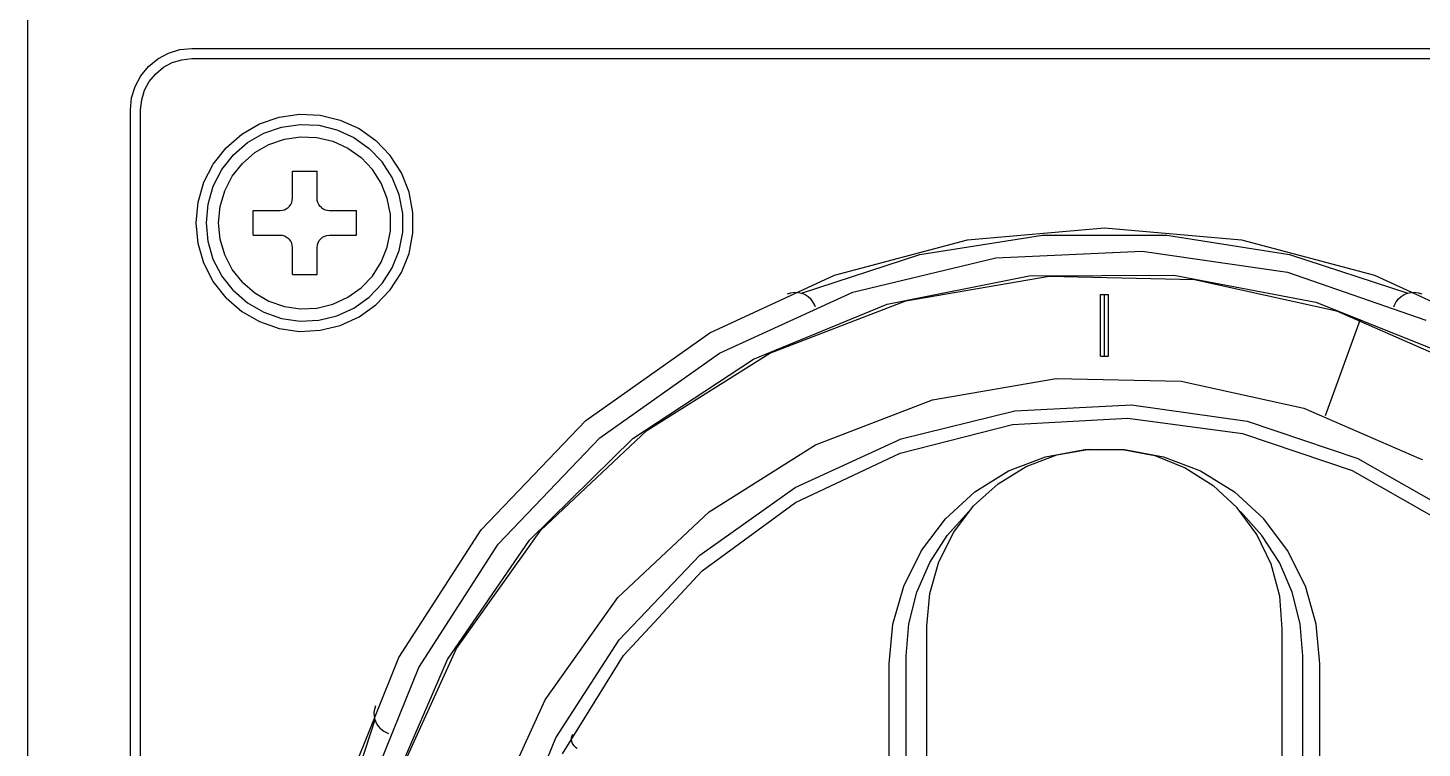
# Model space of a CAD drawing. Extents: x 431547 to 432141, y 118589 to 119430.
# Drawn here: x 431620.75 to 431621.794, y 119097.865 to 119098.404 of the extents above; entities that cross this region are included whole.
import ezdxf

# ---------------------------------------------------------------- set-up
doc = ezdxf.new("R2010")
doc.units = 0
doc.header["$LTSCALE"] = 300
doc.header["$MEASUREMENT"] = 0
doc.layers.add('1', color=7, linetype='CONTINUOUS')

msp = doc.modelspace()

# ---------------------------------------------------------------- linework, layer by layer
at = {"layer": '1'}
for p, q in [((431620.75, 119096.8991), (431620.75, 119098.4192)), ((431620.8552, 119098.385), (431620.8638, 119098.3877)), ((431620.8638, 119098.3877), (431620.8728, 119098.3885)), ((431620.8728, 119098.3885), (431622.2394, 119098.3885)), ((431620.8402, 119098.375), (431620.8472, 119098.3808)), ((431620.8472, 119098.3808), (431620.8552, 119098.385)), ((431620.8515, 119098.3744), (431620.8581, 119098.3779)), ((431620.8581, 119098.3779), (431620.8653, 119098.3801)), ((431620.8653, 119098.3801), (431620.8728, 119098.3809)), ((431620.8728, 119098.3809), (431622.2394, 119098.3809)), ((431620.8303, 119098.3601), (431620.8345, 119098.3681)), ((431620.8345, 119098.3681), (431620.8402, 119098.375)), ((431620.8409, 119098.3638), (431620.8457, 119098.3696)), ((431620.8457, 119098.3696), (431620.8515, 119098.3744)), ((431620.8276, 119098.3515), (431620.8303, 119098.3601)), ((431620.8352, 119098.35), (431620.8373, 119098.3572)), ((431620.8373, 119098.3572), (431620.8409, 119098.3638)), ((431620.8267, 119098.3425), (431620.8276, 119098.3515)), ((431620.8344, 119098.3425), (431620.8352, 119098.35)), ((431620.8267, 119096.9758), (431620.8267, 119098.3425)), ((431620.8344, 119096.9758), (431620.8344, 119098.3425)), ((431620.9235, 119098.332), (431620.9381, 119098.3371)), ((431620.9381, 119098.3371), (431620.9534, 119098.3393)), ((431620.9534, 119098.3393), (431620.9688, 119098.3386)), ((431620.9688, 119098.3386), (431620.9839, 119098.3349)), ((431620.9839, 119098.3349), (431620.998, 119098.3285)), ((431620.8984, 119098.3142), (431620.9101, 119098.3243)), ((431620.9101, 119098.3243), (431620.9235, 119098.332)), ((431620.9145, 119098.3181), (431620.9266, 119098.3251)), ((431620.9266, 119098.3251), (431620.9399, 119098.3296)), ((431620.9399, 119098.3296), (431620.9538, 119098.3316)), ((431620.9538, 119098.3316), (431620.9678, 119098.331)), ((431620.9678, 119098.331), (431620.9814, 119098.3277)), ((431620.9814, 119098.3277), (431620.9941, 119098.3218)), ((431620.998, 119098.3285), (431621.0106, 119098.3195)), ((431620.8888, 119098.302), (431620.8984, 119098.3142)), ((431620.9039, 119098.3089), (431620.9145, 119098.3181)), ((431620.9199, 119098.3105), (431620.9305, 119098.3167)), ((431620.9305, 119098.3167), (431620.9421, 119098.3207)), ((431620.9421, 119098.3207), (431620.9542, 119098.3224)), ((431620.9542, 119098.3224), (431620.9664, 119098.3219)), ((431620.9664, 119098.3219), (431620.9784, 119098.319)), ((431620.9784, 119098.319), (431620.9895, 119098.3139)), ((431620.9895, 119098.3139), (431620.9995, 119098.3068)), ((431620.9941, 119098.3218), (431621.0055, 119098.3137)), ((431621.0152, 119098.3036), (431621.0055, 119098.3137)), ((431621.0212, 119098.3083), (431621.0106, 119098.3195)), ((431620.8953, 119098.2979), (431620.9039, 119098.3089)), ((431620.903, 119098.2929), (431620.9106, 119098.3025)), ((431620.9106, 119098.3025), (431620.9199, 119098.3105)), ((431621.008, 119098.2979), (431620.9995, 119098.3068)), ((431621.0228, 119098.2918), (431621.0152, 119098.3036)), ((431621.0296, 119098.2953), (431621.0212, 119098.3083)), ((431620.8817, 119098.2883), (431620.8888, 119098.302)), ((431620.8888, 119098.2854), (431620.8953, 119098.2979)), ((431620.8974, 119098.282), (431620.903, 119098.2929)), ((431620.9481, 119098.2764), (431620.9481, 119098.2967)), ((431620.9481, 119098.2967), (431620.9665, 119098.2967)), ((431620.9665, 119098.2764), (431620.9665, 119098.2967)), ((431621.0146, 119098.2876), (431621.008, 119098.2979)), ((431621.0354, 119098.2809), (431621.0296, 119098.2953)), ((431620.8774, 119098.2734), (431620.8817, 119098.2883)), ((431620.8849, 119098.272), (431620.8888, 119098.2854)), ((431620.8939, 119098.2702), (431620.8974, 119098.282)), ((431621.0191, 119098.2762), (431621.0146, 119098.2876)), ((431621.028, 119098.2788), (431621.0228, 119098.2918)), ((431620.8759, 119098.258), (431620.8774, 119098.2734)), ((431620.8836, 119098.258), (431620.8849, 119098.272)), ((431620.9459, 119098.2705), (431620.9468, 119098.2718)), ((431620.9468, 119098.2718), (431620.9475, 119098.2733)), ((431620.9475, 119098.2733), (431620.9479, 119098.2748)), ((431620.9479, 119098.2748), (431620.9481, 119098.2764)), ((431620.9666, 119098.2748), (431620.9665, 119098.2764)), ((431620.967, 119098.2733), (431620.9666, 119098.2748)), ((431620.9677, 119098.2718), (431620.967, 119098.2733)), ((431620.9686, 119098.2705), (431620.9677, 119098.2718)), ((431621.0215, 119098.2641), (431621.0191, 119098.2762)), ((431621.0306, 119098.265), (431621.028, 119098.2788)), ((431621.0383, 119098.2658), (431621.0354, 119098.2809)), ((431620.8928, 119098.258), (431620.8939, 119098.2702)), ((431620.9186, 119098.2488), (431620.9186, 119098.2672)), ((431620.9186, 119098.2672), (431620.9388, 119098.2672)), ((431620.9388, 119098.2672), (431620.9404, 119098.2674)), ((431620.9404, 119098.2674), (431620.942, 119098.2678)), ((431620.942, 119098.2678), (431620.9434, 119098.2685)), ((431620.9434, 119098.2685), (431620.9448, 119098.2694)), ((431620.9448, 119098.2694), (431620.9459, 119098.2705)), ((431620.9698, 119098.2694), (431620.9686, 119098.2705)), ((431620.9698, 119098.2694), (431620.9711, 119098.2685)), ((431620.9711, 119098.2685), (431620.9725, 119098.2678)), ((431620.9725, 119098.2678), (431620.9741, 119098.2674)), ((431620.9741, 119098.2674), (431620.9757, 119098.2672)), ((431620.9757, 119098.2672), (431620.996, 119098.2672)), ((431620.996, 119098.2488), (431620.996, 119098.2672)), ((431621.0215, 119098.2519), (431621.0215, 119098.2641)), ((431621.0306, 119098.251), (431621.0306, 119098.265)), ((431621.0383, 119098.2503), (431621.0383, 119098.2658)), ((431620.8774, 119098.2426), (431620.8759, 119098.258)), ((431620.8849, 119098.2441), (431620.8836, 119098.258)), ((431620.8939, 119098.2458), (431620.8928, 119098.258)), ((431621.0191, 119098.2398), (431621.0215, 119098.2519)), ((431621.028, 119098.2372), (431621.0306, 119098.251)), ((431621.0354, 119098.2351), (431621.0383, 119098.2503)), ((431621.4535, 119098.2453), (431621.5561, 119098.2542)), ((431621.5561, 119098.2542), (431621.6587, 119098.2453)), ((431620.8817, 119098.2278), (431620.8774, 119098.2426)), ((431620.8888, 119098.2306), (431620.8849, 119098.2441)), ((431620.8974, 119098.234), (431620.8939, 119098.2458)), ((431620.9186, 119098.2488), (431620.9388, 119098.2488)), ((431620.9388, 119098.2488), (431620.9404, 119098.2487)), ((431620.9404, 119098.2487), (431620.942, 119098.2482)), ((431620.942, 119098.2482), (431620.9434, 119098.2476)), ((431620.9434, 119098.2476), (431620.9448, 119098.2466)), ((431620.9459, 119098.2455), (431620.9448, 119098.2466)), ((431620.9468, 119098.2442), (431620.9459, 119098.2455)), ((431620.9475, 119098.2427), (431620.9468, 119098.2442)), ((431620.9479, 119098.2412), (431620.9475, 119098.2427)), ((431620.9481, 119098.2396), (431620.9479, 119098.2412)), ((431620.9665, 119098.2396), (431620.9667, 119098.2414)), ((431620.9667, 119098.2414), (431620.9672, 119098.2431)), ((431620.9672, 119098.2431), (431620.968, 119098.2447)), ((431620.968, 119098.2447), (431620.9692, 119098.2461)), ((431620.9692, 119098.2461), (431620.9706, 119098.2472)), ((431620.9706, 119098.2472), (431620.9722, 119098.2481)), ((431620.9722, 119098.2481), (431620.9739, 119098.2486)), ((431620.9739, 119098.2486), (431620.9757, 119098.2488)), ((431620.9757, 119098.2488), (431620.996, 119098.2488)), ((431621.0146, 119098.2285), (431621.0191, 119098.2398)), ((431621.354, 119098.2188), (431621.4535, 119098.2453)), ((431621.4177, 119098.2342), (431621.5096, 119098.2488)), ((431621.5096, 119098.2488), (431621.6027, 119098.2488)), ((431621.6027, 119098.2488), (431621.6946, 119098.2342)), ((431621.6587, 119098.2453), (431621.7583, 119098.2188)), ((431620.8953, 119098.2182), (431620.8888, 119098.2306)), ((431620.903, 119098.2231), (431620.8974, 119098.234)), ((431620.9481, 119098.2193), (431620.9481, 119098.2396)), ((431620.9665, 119098.2193), (431620.9665, 119098.2396)), ((431621.0228, 119098.2242), (431621.028, 119098.2372)), ((431621.0296, 119098.2207), (431621.0354, 119098.2351)), ((431621.3292, 119098.2054), (431621.4177, 119098.2342)), ((431621.3677, 119098.206), (431621.4746, 119098.2317)), ((431621.4746, 119098.2317), (431621.5843, 119098.2368)), ((431621.5843, 119098.2368), (431621.693, 119098.2211)), ((431621.6946, 119098.2342), (431621.7831, 119098.2054)), ((431620.8888, 119098.214), (431620.8817, 119098.2278)), ((431620.9106, 119098.2135), (431620.903, 119098.2231)), ((431620.9481, 119098.2193), (431620.9665, 119098.2193)), ((431621.008, 119098.2181), (431621.0146, 119098.2285)), ((431621.0152, 119098.2125), (431621.0228, 119098.2242)), ((431621.0212, 119098.2077), (431621.0296, 119098.2207)), ((431621.2605, 119098.1756), (431621.354, 119098.2188)), ((431621.4996, 119098.2184), (431621.6079, 119098.2189)), ((431621.6079, 119098.2189), (431621.7142, 119098.1986)), ((431621.693, 119098.2211), (431621.7968, 119098.185)), ((431621.7583, 119098.2188), (431621.8517, 119098.1756)), ((431620.8984, 119098.2019), (431620.8888, 119098.214)), ((431620.9039, 119098.2072), (431620.8953, 119098.2182)), ((431620.9106, 119098.2135), (431620.9199, 119098.2055)), ((431620.9895, 119098.2022), (431620.9995, 119098.2093)), ((431620.9995, 119098.2093), (431621.008, 119098.2181)), ((431621.0055, 119098.2023), (431621.0152, 119098.2125)), ((431621.3934, 119098.1972), (431621.4996, 119098.2184)), ((431621.4073, 119098.1995), (431621.5146, 119098.2181)), ((431621.5146, 119098.2181), (431621.6235, 119098.2156)), ((431621.6235, 119098.2156), (431621.7298, 119098.192)), ((431620.8984, 119098.2019), (431620.9101, 119098.1917)), ((431620.9039, 119098.2072), (431620.9145, 119098.198)), ((431620.9145, 119098.198), (431620.9266, 119098.191)), ((431620.9199, 119098.2055), (431620.9305, 119098.1993)), ((431620.9305, 119098.1993), (431620.9421, 119098.1953)), ((431620.9784, 119098.1971), (431620.9895, 119098.2022)), ((431620.9941, 119098.1942), (431621.0055, 119098.2023)), ((431621.0106, 119098.1965), (431621.0212, 119098.2077)), ((431621.2677, 119098.1605), (431621.3677, 119098.206)), ((431621.3056, 119098.1605), (431621.4073, 119098.1995)), ((431621.3187, 119098.2048), (431621.3213, 119098.2056)), ((431621.3213, 119098.2056), (431621.324, 119098.206)), ((431621.324, 119098.206), (431621.3267, 119098.2059)), ((431621.3267, 119098.2059), (431621.3294, 119098.2054)), ((431621.3294, 119098.2054), (431621.3319, 119098.2043)), ((431621.3319, 119098.2043), (431621.3342, 119098.2029)), ((431621.3342, 119098.2029), (431621.3362, 119098.201)), ((431621.3378, 119098.1989), (431621.3362, 119098.201)), ((431621.3391, 119098.1964), (431621.3378, 119098.1989)), ((431621.5531, 119098.1582), (431621.5531, 119098.2043)), ((431621.5531, 119098.2043), (431621.5592, 119098.2043)), ((431621.5561, 119098.1582), (431621.5561, 119098.2043)), ((431621.5592, 119098.1582), (431621.5592, 119098.2043)), ((431621.7142, 119098.1986), (431621.8148, 119098.1583)), ((431621.7732, 119098.1964), (431621.7744, 119098.1989)), ((431621.7744, 119098.1989), (431621.7761, 119098.201)), ((431621.7761, 119098.201), (431621.7781, 119098.2029)), ((431621.7781, 119098.2029), (431621.7804, 119098.2043)), ((431621.7804, 119098.2043), (431621.7829, 119098.2054)), ((431621.7829, 119098.2054), (431621.7856, 119098.2059)), ((431621.7856, 119098.2059), (431621.7883, 119098.206)), ((431621.7883, 119098.206), (431621.791, 119098.2056)), ((431621.791, 119098.2056), (431621.7936, 119098.2048)), ((431620.9101, 119098.1917), (431620.9235, 119098.184)), ((431620.9266, 119098.191), (431620.9399, 119098.1864)), ((431620.9421, 119098.1953), (431620.9542, 119098.1936)), ((431620.9542, 119098.1936), (431620.9664, 119098.1942)), ((431620.9664, 119098.1942), (431620.9784, 119098.1971)), ((431620.9678, 119098.1851), (431620.9814, 119098.1884)), ((431620.9814, 119098.1884), (431620.9941, 119098.1942)), ((431620.9839, 119098.1811), (431620.998, 119098.1875)), ((431620.998, 119098.1875), (431621.0106, 119098.1965)), ((431621.2932, 119098.156), (431621.3934, 119098.1972)), ((431621.3396, 119098.1952), (431621.3391, 119098.1964)), ((431621.7298, 119098.192), (431621.8296, 119098.1484)), ((431621.7727, 119098.1952), (431621.7732, 119098.1964)), ((431620.9235, 119098.184), (431620.9381, 119098.1789)), ((431620.9381, 119098.1789), (431620.9534, 119098.1767)), ((431620.9399, 119098.1864), (431620.9538, 119098.1844)), ((431620.9534, 119098.1767), (431620.9688, 119098.1775)), ((431620.9538, 119098.1844), (431620.9678, 119098.1851)), ((431620.9688, 119098.1775), (431620.9839, 119098.1811)), ((431621.7216, 119098.1137), (431621.7478, 119098.1858)), ((431621.1678, 119098.11), (431621.2605, 119098.1756)), ((431621.1781, 119098.0969), (431621.2677, 119098.1605)), ((431621.2134, 119098.1026), (431621.3056, 119098.1605)), ((431621.5531, 119098.1582), (431621.5592, 119098.1582)), ((431621.2028, 119098.0964), (431621.2932, 119098.156)), ((431621.4273, 119098.1254), (431621.5198, 119098.1415)), ((431621.5198, 119098.1415), (431621.6136, 119098.1394)), ((431621.6136, 119098.1394), (431621.7053, 119098.1193)), ((431621.3397, 119098.0917), (431621.4273, 119098.1254)), ((431621.4039, 119098.0963), (431621.4889, 119098.1172)), ((431621.4889, 119098.1172), (431621.5762, 119098.1217)), ((431621.5762, 119098.1217), (431621.6629, 119098.1096)), ((431621.7053, 119098.1193), (431621.7914, 119098.0818)), ((431621.0893, 119098.0281), (431621.1678, 119098.11)), ((431621.4032, 119098.0855), (431621.4872, 119098.1069)), ((431621.4872, 119098.1069), (431621.5736, 119098.1118)), ((431621.5736, 119098.1118), (431621.6595, 119098.1002)), ((431621.6629, 119098.1096), (431621.7457, 119098.0815)), ((431621.1022, 119098.0175), (431621.1781, 119098.0969)), ((431621.1255, 119098.0205), (431621.2028, 119098.0964)), ((431621.1341, 119098.028), (431621.2134, 119098.1026)), ((431621.3244, 119098.0599), (431621.4039, 119098.0963)), ((431621.6595, 119098.1002), (431621.7415, 119098.0725)), ((431621.2602, 119098.0417), (431621.3397, 119098.0917)), ((431621.3248, 119098.0486), (431621.4032, 119098.0855)), ((431621.4975, 119098.0755), (431621.5205, 119098.0843)), ((431621.512, 119098.0829), (431621.5413, 119098.0884)), ((431621.5205, 119098.0843), (431621.5448, 119098.0886)), ((431621.5413, 119098.0884), (431621.571, 119098.0884)), ((431621.5448, 119098.0886), (431621.5695, 119098.0884)), ((431621.5695, 119098.0884), (431621.5937, 119098.0837)), ((431621.571, 119098.0884), (431621.6003, 119098.0829)), ((431621.5937, 119098.0837), (431621.6166, 119098.0746)), ((431621.4764, 119098.0626), (431621.4975, 119098.0755)), ((431621.4843, 119098.0722), (431621.512, 119098.0829)), ((431621.6003, 119098.0829), (431621.628, 119098.0722)), ((431621.6166, 119098.0746), (431621.6375, 119098.0614)), ((431621.7457, 119098.0815), (431621.8218, 119098.0383)), ((431621.7914, 119098.0818), (431621.7928, 119098.0812)), ((431621.7928, 119098.0812), (431621.7942, 119098.0809)), ((431621.4581, 119098.046), (431621.4764, 119098.0626)), ((431621.459, 119098.0565), (431621.4843, 119098.0722)), ((431621.628, 119098.0722), (431621.6533, 119098.0565)), ((431621.7415, 119098.0725), (431621.8168, 119098.0296)), ((431621.2531, 119098.0091), (431621.3244, 119098.0599)), ((431621.437, 119098.0365), (431621.459, 119098.0565)), ((431621.6375, 119098.0614), (431621.6555, 119098.0445)), ((431621.6533, 119098.0565), (431621.6753, 119098.0365)), ((431621.1918, 119097.9774), (431621.2602, 119098.0417)), ((431621.2549, 119097.9975), (431621.3248, 119098.0486)), ((431621.4383, 119098.024), (431621.4545, 119098.0419)), ((431621.4432, 119098.0264), (431621.4581, 119098.046)), ((431621.6701, 119098.0247), (431621.6555, 119098.0445)), ((431621.674, 119098.024), (431621.6578, 119098.0419)), ((431621.419, 119098.0128), (431621.437, 119098.0365)), ((431621.6932, 119098.0128), (431621.6753, 119098.0365)), ((431621.0277, 119097.9327), (431621.0893, 119098.0281)), ((431621.0642, 119097.9312), (431621.1255, 119098.0205)), ((431621.0708, 119097.9394), (431621.1341, 119098.028)), ((431621.4252, 119098.0036), (431621.4383, 119098.024)), ((431621.4321, 119098.0043), (431621.4432, 119098.0264)), ((431621.6808, 119098.0024), (431621.6701, 119098.0247)), ((431621.6871, 119098.0036), (431621.674, 119098.024)), ((431621.0426, 119097.9252), (431621.1022, 119098.0175)), ((431621.4058, 119097.9861), (431621.419, 119098.0128)), ((431621.7065, 119097.9861), (431621.6932, 119098.0128)), ((431621.1927, 119097.9459), (431621.2531, 119098.0091)), ((431621.4156, 119097.9814), (431621.4252, 119098.0036)), ((431621.4253, 119097.9806), (431621.4321, 119098.0043)), ((431621.6873, 119097.9786), (431621.6808, 119098.0024)), ((431621.6967, 119097.9814), (431621.6871, 119098.0036)), ((431621.196, 119097.934), (431621.2549, 119097.9975)), ((431621.3976, 119097.9575), (431621.4058, 119097.9861)), ((431621.4097, 119097.9579), (431621.4156, 119097.9814)), ((431621.4231, 119097.956), (431621.4253, 119097.9806)), ((431621.7026, 119097.9579), (431621.6967, 119097.9814)), ((431621.7146, 119097.9575), (431621.7065, 119097.9861)), ((431621.1372, 119097.901), (431621.1918, 119097.9774)), ((431621.6892, 119097.954), (431621.6873, 119097.9786)), ((431621.4077, 119097.9338), (431621.4097, 119097.9579)), ((431621.7045, 119097.9338), (431621.7026, 119097.9579)), ((431621.3949, 119097.9279), (431621.3976, 119097.9575)), ((431621.4231, 119097.2556), (431621.4231, 119097.956)), ((431621.6892, 119097.2556), (431621.6892, 119097.954)), ((431621.7174, 119097.9279), (431621.7146, 119097.9575)), ((431621.0257, 119097.8402), (431621.0708, 119097.9394)), ((431621.1452, 119097.8724), (431621.1927, 119097.9459)), ((431620.9854, 119097.8274), (431621.0277, 119097.9327)), ((431621.0212, 119097.8318), (431621.0642, 119097.9312)), ((431621.1503, 119097.8604), (431621.196, 119097.934)), ((431621.3949, 119097.2599), (431621.3949, 119097.9279)), ((431621.4077, 119097.2546), (431621.4077, 119097.9338)), ((431621.7045, 119097.2546), (431621.7045, 119097.9338)), ((431621.7174, 119097.2599), (431621.7174, 119097.9279)), ((431621.0015, 119097.8233), (431621.0426, 119097.9252)), ((431621.0097, 119097.894), (431621.0105, 119097.8966)), ((431621.0984, 119097.8155), (431621.1372, 119097.901)), ((431620.9811, 119097.7976), (431621.0099, 119097.8861)), ((431621.0093, 119097.8913), (431621.0097, 119097.894)), ((431621.0094, 119097.8886), (431621.0093, 119097.8913)), ((431621.0099, 119097.8859), (431621.0094, 119097.8886)), ((431621.011, 119097.8834), (431621.0099, 119097.8859)), ((431621.0124, 119097.8811), (431621.011, 119097.8834)), ((431621.0143, 119097.8791), (431621.0124, 119097.8811)), ((431621.0143, 119097.8791), (431621.0164, 119097.8775)), ((431621.0164, 119097.8775), (431621.0189, 119097.8762)), ((431621.0189, 119097.8762), (431621.0201, 119097.8757)), ((431621.1575, 119097.874), (431621.158, 119097.8752)), ((431621.1125, 119097.7913), (431621.1452, 119097.8724)), ((431621.1571, 119097.8727), (431621.1575, 119097.874)), ((431621.1571, 119097.8713), (431621.1571, 119097.8727)), ((431621.1572, 119097.87), (431621.1571, 119097.8713)), ((431621.1576, 119097.8687), (431621.1572, 119097.87)), ((431621.1582, 119097.8675), (431621.1576, 119097.8687)), ((431621.1591, 119097.8664), (431621.1582, 119097.8675)), ((431621.1591, 119097.8664), (431621.16, 119097.8655)), ((431621.16, 119097.8655), (431621.1612, 119097.8648))]:
    msp.add_line(p, q, dxfattribs=at)

doc.saveas('drawing.dxf')
